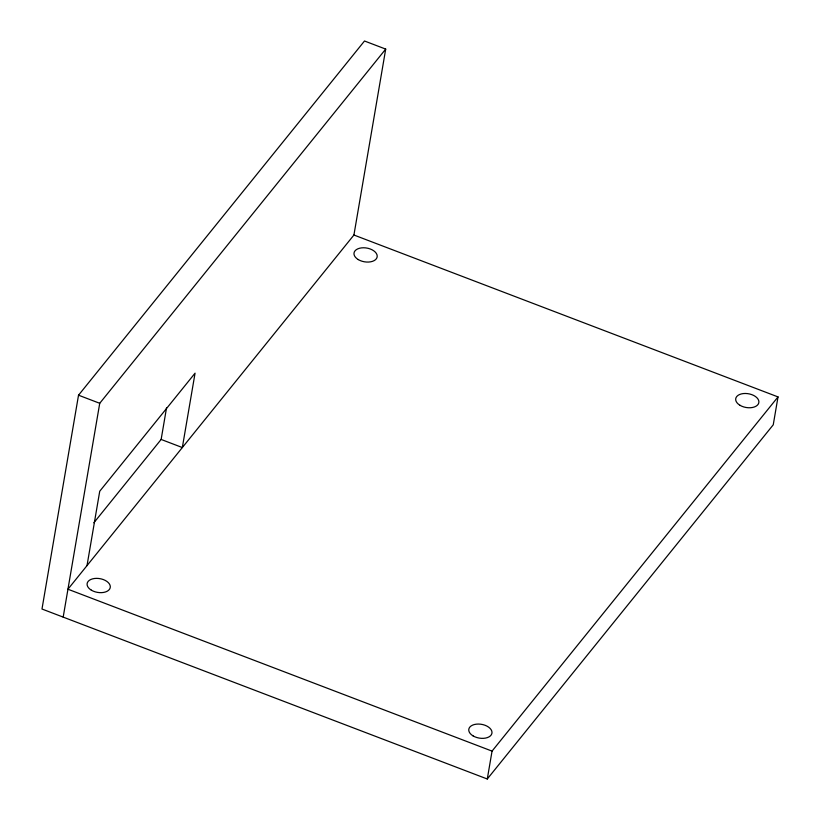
<?xml version="1.0" encoding="UTF-8"?>
<svg xmlns="http://www.w3.org/2000/svg" width="820" height="820" viewBox="0 0 820 820"><rect width="100%" height="100%" fill="white"/><g stroke="black" fill="none" stroke-linecap="round" stroke-linejoin="round"><path stroke-width="1.23" d="M353.922 235.022L385.707 49.097L364.5 41L78.525 395.199L41.984 609.024L487.285 779L773.25 424.801L778.016 396.911L353.922 235.022L67.947 589.221L492.051 751.11L778.016 396.911M63.181 617.111L99.732 403.296L385.707 49.097M87.012 565.615L99.732 491.241L195.058 373.172L182.337 447.546L161.14 439.448L93.849 522.791M161.14 439.448L166.522 407.94M487.285 779L492.051 751.11M78.525 395.199L99.732 403.296M358.248 259.581A11.736 6.98 9.7 0 0 377.067 257.306A11.736 6.98 9.7 0 0 361.466 247.886A11.736 6.98 9.7 0 0 358.248 259.581M739.937 405.275A11.736 6.98 9.7 0 0 758.756 402.999A11.736 6.98 9.7 0 0 743.156 393.59A11.736 6.98 9.7 0 0 739.937 405.275M473.027 735.868A11.736 6.98 9.7 0 0 491.856 733.592A11.736 6.98 9.7 0 0 476.246 724.173A11.736 6.98 9.7 0 0 473.027 735.868M91.338 590.164A11.736 6.98 9.7 0 0 110.167 587.899A11.736 6.98 9.7 0 0 94.566 578.479A11.736 6.98 9.7 0 0 91.338 590.164"/></g></svg>
